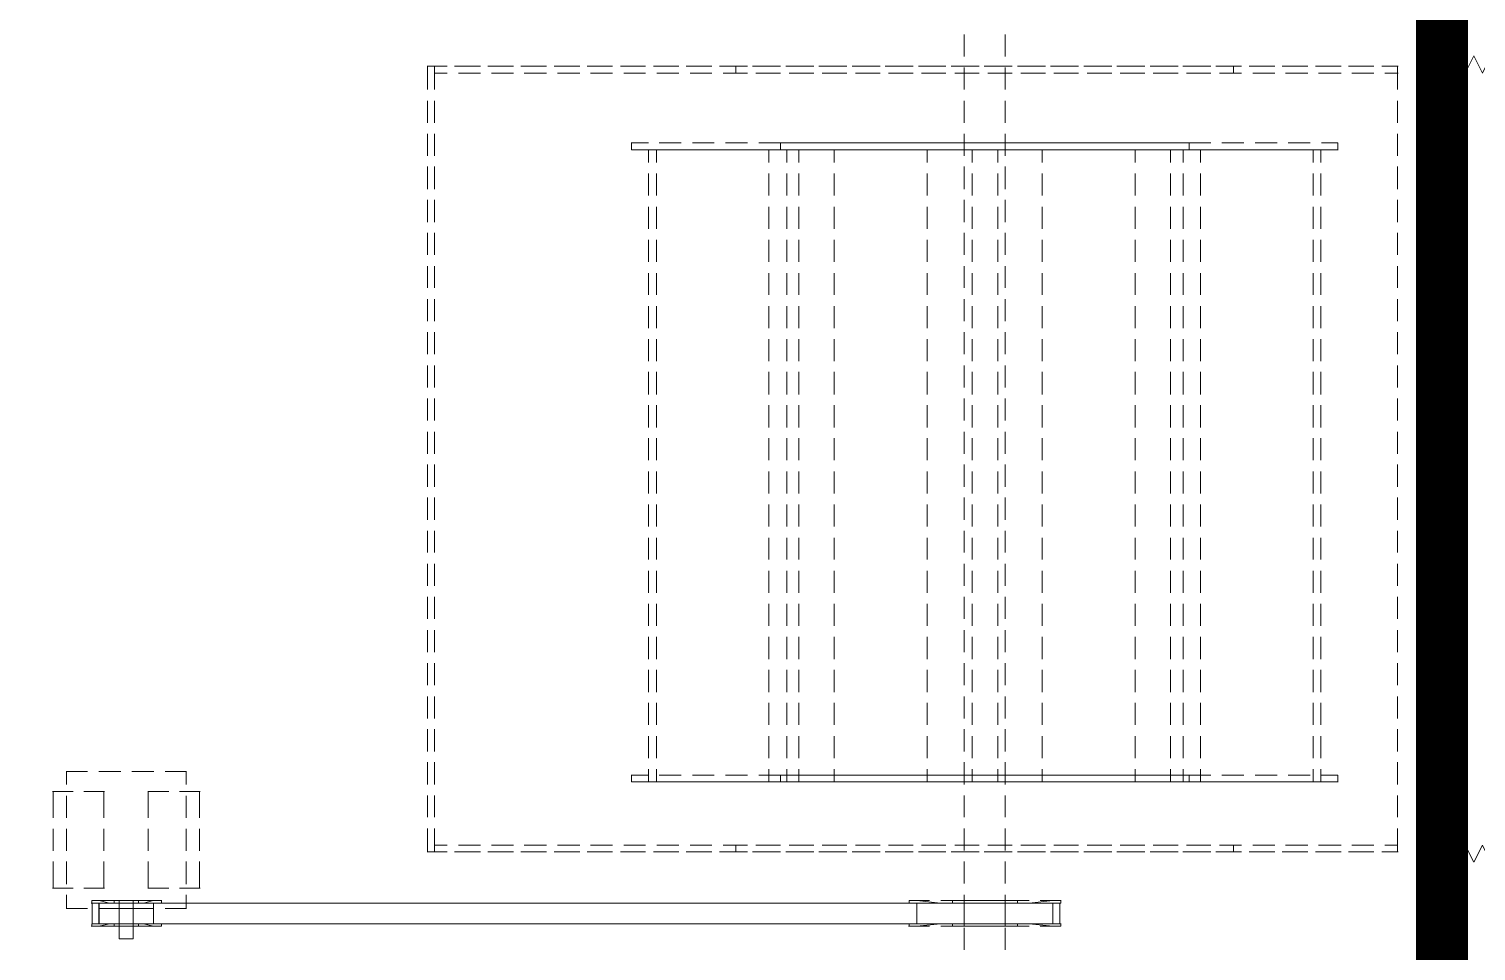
# Model space of a CAD drawing. Extents: x 1264 to 8183, y -10806 to -8316.
# Drawn here: x 4639.4 to 4762.1, y -10038.7 to -9960.5 of the extents above; entities that cross this region are included whole.
import ezdxf

# ---------------------------------------------------------------- set-up
doc = ezdxf.new("R2010")
doc.units = 0
doc.header["$LTSCALE"] = 200
doc.header["$MEASUREMENT"] = 0
for name, color, linetype in [('Equipments', 1, 'CONTINUOUS'), ('SHEET', 33, 'CONTINUOUS'), ('VCD', 241, 'CONTINUOUS')]:
    doc.layers.add(name, color=color, linetype=linetype)

# ---------------------------------------------------------------- blocks, each defined once
blk = doc.blocks.new('A$C8c66ea1c')
at = {"layer": 'SHEET', "color": 1, "lineweight": 50, "const_width": 3}
blk.add_lwpolyline([(0, 0.027), (0, 83.837), (-117.243, 83.837), (0, 83.837), (0, 167.647), (0, 83.837), (0, 167.647), (-117.243, 167.647), (0, 167.647), (-117.243, 167.647), (-117.243, 83.837), (-117.243, 167.647), (-117.243, 83.837), (0, 83.837), (-117.243, 83.837), (0, 83.837), (0, 0.027), (-117.243, 0.027), (0, 0.027), (-117.243, 0.027)], close=True, dxfattribs=at)
at = {"layer": 'VCD', "lineweight": 9}
for points in [[(-83.353, 80.045), (-83.353, 79.991)], [(-83.353, 78.861), (-83.353, 80.018), (-81.82, 80.018)], [(-81.201, 80.018), (-79.937, 80.018)], [(-79.292, 80.018), (-77.785, 80.018), (-77.785, 78.861)], [(-77.785, 80.045), (-77.785, 79.991)], [(-84.51, 79.265), (-84.51, 79.211)], [(-83.73, 79.238), (-84.51, 79.238), (-84.51, 78.027)], [(-81.82, 79.238), (-83.111, 79.238)], [(-79.937, 79.238), (-81.201, 79.238)], [(-78.027, 79.238), (-79.292, 79.238)], [(-76.629, 78.027), (-76.629, 79.238), (-77.382, 79.238)], [(-76.629, 79.265), (-76.629, 79.211)], [(-85.532, 77.812), (-85.532, 77.758)], [(-85.397, 77.059), (-85.397, 77.785), (-85.532, 77.785), (-85.532, 77.059)], [(-85.397, 77.785), (-85.397, 77.732)], [(-84.214, 77.758), (-85.397, 77.758), (-85.397, 76.898)], [(-84.214, 77.812), (-84.214, 77.758), (-84.214, 76.898)], [(-84.052, 77.059), (-84.052, 77.785), (-84.214, 77.785), (-84.214, 77.059)], [(-81.82, 77.086), (-83.353, 77.086), (-83.353, 78.243)], [(-77.785, 78.243), (-77.785, 77.086), (-79.292, 77.086)], [(-85.532, 77.382), (-85.532, 77.328)], [(-85.532, 76.118), (-85.532, 77.355), (-85.397, 76.763), (-85.397, 76.118), (-85.397, 77.355), (-84.214, 77.355), (-84.214, 76.118), (-84.214, 76.763), (-84.052, 77.355), (-84.052, 76.118)], [(-85.397, 77.409), (-85.397, 77.355)], [(-84.214, 75.956), (-84.214, 77.382), (-85.397, 77.382), (-85.397, 77.328)], [(-85.397, 77.382), (-85.397, 75.956)], [(-84.51, 77.382), (-84.51, 76.118)], [(-84.052, 77.382), (-84.052, 77.328)], [(-83.353, 77.113), (-83.353, 77.059)], [(-79.937, 77.086), (-81.201, 77.086)], [(-77.785, 77.113), (-77.785, 77.059)], [(-76.629, 76.118), (-76.629, 77.382)], [(-85.532, 76.44), (-85.532, 75.149)], [(-85.397, 75.149), (-85.397, 76.44)], [(-85.397, 76.252), (-85.397, 74.988)], [(-84.214, 76.44), (-84.214, 75.149)], [(-84.214, 74.988), (-84.214, 76.252)], [(-84.052, 75.149), (-84.052, 76.44)], [(-84.052, 75.472), (-84.052, 74.235), (-84.214, 74.8), (-84.214, 75.472), (-84.214, 74.235), (-85.397, 74.235), (-85.397, 75.472), (-85.397, 74.8), (-85.532, 74.235), (-85.532, 75.472)], [(-85.397, 75.311), (-85.397, 74.047)], [(-84.51, 75.472), (-84.51, 74.208)], [(-84.214, 74.047), (-84.214, 75.311)], [(-76.629, 74.208), (-76.629, 75.472)], [(-85.532, 74.531), (-85.532, 73.778), (-85.397, 73.778), (-85.397, 74.531)], [(-85.397, 74.827), (-85.397, 74.773)], [(-85.397, 74.369), (-85.397, 73.078)], [(-84.214, 74.827), (-84.214, 74.773)], [(-84.214, 74.531), (-84.214, 73.778), (-84.052, 73.778), (-84.052, 74.531)], [(-84.214, 73.078), (-84.214, 74.369)], [(-84.214, 74.262), (-84.214, 74.208)], [(-83.353, 74.558), (-83.353, 74.504)], [(-83.353, 73.347), (-83.353, 74.531), (-81.82, 74.531)], [(-81.201, 74.531), (-79.937, 74.531)], [(-79.292, 74.531), (-77.785, 74.531), (-77.785, 73.347)], [(-77.785, 74.558), (-77.785, 74.504)], [(-85.397, 73.805), (-85.397, 73.751)], [(-85.397, 73.401), (-85.397, 72.137)], [(-84.51, 73.563), (-84.51, 72.352), (-83.73, 72.352)], [(-84.214, 72.137), (-84.214, 73.401)], [(-84.052, 73.805), (-84.052, 73.751)], [(-77.382, 72.352), (-76.629, 72.352), (-76.629, 73.563)], [(-81.82, 71.572), (-83.353, 71.572), (-83.353, 72.729)], [(-77.785, 72.729), (-77.785, 71.572), (-79.292, 71.572)], [(-85.397, 72.46), (-85.397, 71.169)], [(-84.51, 72.379), (-84.51, 72.325)], [(-84.214, 71.169), (-84.214, 72.46)], [(-83.111, 72.352), (-81.82, 72.352)], [(-81.201, 72.352), (-79.937, 72.352)], [(-79.292, 72.352), (-78.027, 72.352)], [(-76.629, 72.379), (-76.629, 72.325)], [(-85.397, 71.491), (-85.397, 70.227)], [(-84.214, 70.227), (-84.214, 71.491)], [(-83.353, 71.599), (-83.353, 71.545)], [(-79.937, 71.572), (-81.201, 71.572)], [(-77.785, 71.599), (-77.785, 71.545)], [(-85.397, 70.55), (-85.397, 69.286)], [(-84.214, 69.286), (-84.214, 70.55)], [(-85.397, 69.582), (-85.397, 68.318)], [(-84.214, 68.318), (-84.214, 69.582)], [(-85.397, 68.64), (-85.397, 67.376)], [(-84.214, 67.376), (-84.214, 68.64)], [(-85.397, 67.699), (-85.397, 66.408)], [(-84.214, 66.408), (-84.214, 67.699)], [(-85.397, 66.731), (-85.397, 65.467)], [(-84.214, 65.467), (-84.214, 66.731)], [(-85.397, 65.789), (-85.397, 64.498)], [(-84.214, 64.498), (-84.214, 65.789)], [(-85.397, 64.821), (-85.397, 63.557)], [(-84.214, 63.557), (-84.214, 64.821)], [(-85.397, 63.88), (-85.397, 62.616)], [(-84.214, 62.616), (-84.214, 63.88)], [(-85.397, 62.911), (-85.397, 61.647)], [(-84.214, 61.647), (-84.214, 62.911)], [(-85.397, 61.97), (-85.397, 60.706)], [(-84.214, 60.706), (-84.214, 61.97)], [(-85.397, 61.029), (-85.397, 59.738)], [(-84.214, 59.738), (-84.214, 61.029)], [(-85.397, 60.06), (-85.397, 58.796)], [(-84.214, 58.796), (-84.214, 60.06)], [(-85.397, 59.119), (-85.397, 57.828)], [(-84.214, 57.828), (-84.214, 59.119)], [(-81.255, 58.473), (-81.255, 58.42)], [(-81.255, 57.505), (-81.255, 58.447), (-79.91, 58.447)], [(-79.265, 58.447), (-78, 58.447)], [(-77.382, 58.447), (-76.091, 58.447)], [(-75.472, 58.447), (-74.181, 58.447)], [(-73.563, 58.447), (-72.298, 58.447)], [(-71.653, 58.447), (-70.389, 58.447)], [(-69.743, 58.447), (-68.479, 58.447)], [(-67.834, 58.447), (-66.569, 58.447)], [(-65.924, 58.447), (-64.66, 58.447)], [(-64.014, 58.447), (-62.75, 58.447)], [(-62.131, 58.447), (-60.84, 58.447)], [(-60.222, 58.447), (-58.931, 58.447)], [(-58.312, 58.447), (-57.048, 58.447)], [(-56.402, 58.447), (-55.138, 58.447)], [(-54.493, 58.447), (-53.229, 58.447)], [(-52.583, 58.447), (-51.319, 58.447)], [(-50.673, 58.447), (-49.409, 58.447)], [(-48.764, 58.447), (-47.5, 58.447)], [(-46.854, 58.447), (-45.59, 58.447)], [(-44.971, 58.447), (-43.68, 58.447)], [(-43.062, 58.447), (-41.771, 58.447)], [(-41.152, 58.447), (-39.888, 58.447)], [(-39.242, 58.447), (-37.978, 58.447)], [(-37.333, 58.447), (-35.988, 58.447), (-35.988, 57.505)], [(-35.988, 58.473), (-35.988, 58.42)], [(-85.397, 58.151), (-85.397, 56.887)], [(-84.214, 56.887), (-84.214, 58.151)], [(-81.255, 58.07), (-81.255, 58.016)], [(-79.91, 58.043), (-81.255, 58.043), (-81.255, 57.317), (-81.255, 58.043), (-80.878, 58.043), (-80.878, 57.317)], [(-80.878, 58.07), (-80.878, 58.016)], [(-79.265, 58.043), (-78, 58.043)], [(-77.382, 58.043), (-76.091, 58.043)], [(-75.472, 58.043), (-74.181, 58.043)], [(-73.563, 58.043), (-72.298, 58.043)], [(-71.653, 58.043), (-70.389, 58.043)], [(-69.743, 58.043), (-68.479, 58.043)], [(-67.834, 58.043), (-66.569, 58.043)], [(-65.924, 58.043), (-64.66, 58.043)], [(-64.014, 58.043), (-62.75, 58.043)], [(-62.131, 58.043), (-60.84, 58.043)], [(-60.222, 58.043), (-58.931, 58.043)], [(-58.312, 58.043), (-57.048, 58.043)], [(-56.402, 58.043), (-55.138, 58.043)], [(-54.493, 58.043), (-53.229, 58.043)], [(-52.583, 58.043), (-51.319, 58.043)], [(-50.673, 58.043), (-49.409, 58.043)], [(-48.764, 58.043), (-47.5, 58.043)], [(-46.854, 58.043), (-45.59, 58.043)], [(-44.971, 58.043), (-43.68, 58.043)], [(-43.062, 58.043), (-41.771, 58.043)], [(-41.152, 58.043), (-39.888, 58.043)], [(-39.242, 58.043), (-37.978, 58.043)], [(-36.391, 57.317), (-36.391, 58.043), (-35.988, 58.043), (-35.988, 57.317), (-35.988, 58.043), (-37.333, 58.043)], [(-85.397, 57.209), (-85.397, 55.945)], [(-84.214, 55.945), (-84.214, 57.209)], [(-81.255, 55.596), (-81.255, 56.887)], [(-35.988, 56.887), (-35.988, 55.596)], [(-85.397, 56.241), (-85.397, 54.977)], [(-84.214, 54.977), (-84.214, 56.241)], [(-80.878, 56.671), (-80.878, 55.407)], [(-36.391, 55.407), (-36.391, 56.671)], [(-85.397, 55.3), (-85.397, 54.036)], [(-84.214, 54.036), (-84.214, 55.3)], [(-85.397, 54.331), (-85.397, 53.067)], [(-84.214, 53.067), (-84.214, 54.331)], [(-81.255, 53.713), (-81.255, 54.977)], [(-80.878, 54.762), (-80.878, 53.498)], [(-36.391, 53.498), (-36.391, 54.762)], [(-35.988, 54.977), (-35.988, 53.713)], [(-85.397, 53.39), (-85.397, 52.126)], [(-84.214, 52.126), (-84.214, 53.39)], [(-81.255, 51.803), (-81.255, 53.067)], [(-80.878, 52.879), (-80.878, 51.588)], [(-36.391, 51.588), (-36.391, 52.879)], [(-35.988, 53.067), (-35.988, 51.803)], [(-85.397, 52.449), (-85.397, 51.158)], [(-84.214, 51.158), (-84.214, 52.449)], [(-85.397, 51.48), (-85.397, 50.216)], [(-84.214, 50.216), (-84.214, 51.48)], [(-81.255, 49.893), (-81.255, 51.158)], [(-80.878, 50.969), (-80.878, 49.678)], [(-36.391, 49.678), (-36.391, 50.969)], [(-35.988, 51.158), (-35.988, 49.893)], [(-85.397, 50.539), (-85.397, 49.248)], [(-84.214, 49.248), (-84.214, 50.539)], [(-85.397, 49.571), (-85.397, 48.307)], [(-84.214, 48.307), (-84.214, 49.571)], [(-81.255, 47.984), (-81.255, 49.248)], [(-35.988, 49.248), (-35.988, 47.984)], [(-85.397, 48.629), (-85.397, 47.365)], [(-84.214, 47.365), (-84.214, 48.629)], [(-80.878, 49.06), (-80.878, 47.795)], [(-36.391, 47.795), (-36.391, 49.06)], [(-85.397, 47.661), (-85.397, 46.397)], [(-84.214, 46.397), (-84.214, 47.661)], [(-85.397, 46.72), (-85.397, 45.455)], [(-84.214, 45.455), (-84.214, 46.72)], [(-81.255, 46.074), (-81.255, 47.338)], [(-80.878, 47.15), (-80.878, 45.886)], [(-77.22, 45.724), (-77.22, 46.693), (-76.844, 46.693), (-76.844, 45.724)], [(-76.844, 46.72), (-76.844, 46.666)], [(-40.802, 45.724), (-40.802, 46.693), (-40.399, 46.693), (-40.399, 45.724)], [(-40.399, 46.72), (-40.399, 46.666)], [(-36.391, 45.886), (-36.391, 47.15)], [(-35.988, 47.338), (-35.988, 46.074)], [(-85.397, 45.778), (-85.397, 44.487)], [(-84.214, 44.487), (-84.214, 45.778)], [(-81.255, 44.164), (-81.255, 45.429)], [(-80.878, 45.24), (-80.878, 43.976)], [(-77.22, 45.751), (-77.22, 45.698)], [(-77.22, 44.487), (-77.22, 45.724), (-76.494, 45.724)], [(-77.22, 45.294), (-77.22, 45.24)], [(-77.22, 44.326), (-77.22, 45.267), (-76.494, 45.267)], [(-77.22, 43.842), (-77.22, 45.106)], [(-76.844, 45.106), (-76.844, 43.842)], [(-75.849, 45.724), (-74.585, 45.724)], [(-75.849, 45.267), (-74.585, 45.267)], [(-73.939, 45.724), (-72.675, 45.724)], [(-73.939, 45.267), (-72.675, 45.267)], [(-72.056, 45.724), (-70.765, 45.724)], [(-72.056, 45.267), (-70.765, 45.267)], [(-70.147, 45.724), (-68.856, 45.724)], [(-70.147, 45.267), (-68.856, 45.267)], [(-68.237, 45.724), (-66.973, 45.724)], [(-68.237, 45.267), (-66.973, 45.267)], [(-66.327, 45.724), (-65.063, 45.724)], [(-66.327, 45.267), (-65.063, 45.267)], [(-64.418, 45.724), (-63.154, 45.724)], [(-64.418, 45.267), (-63.154, 45.267)], [(-62.508, 45.724), (-61.244, 45.724)], [(-62.508, 45.267), (-61.244, 45.267)], [(-60.598, 45.724), (-59.334, 45.724)], [(-60.598, 45.267), (-59.334, 45.267)], [(-58.689, 45.724), (-57.425, 45.724)], [(-58.689, 45.267), (-57.425, 45.267)], [(-56.806, 45.724), (-55.515, 45.724)], [(-56.806, 45.267), (-55.515, 45.267)], [(-54.896, 45.724), (-53.605, 45.724)], [(-54.896, 45.267), (-53.605, 45.267)], [(-52.987, 45.724), (-51.722, 45.724)], [(-52.987, 45.267), (-51.722, 45.267)], [(-51.077, 45.724), (-49.813, 45.724)], [(-51.077, 45.267), (-49.813, 45.267)], [(-49.167, 45.724), (-47.903, 45.724)], [(-49.167, 45.267), (-47.903, 45.267)], [(-47.258, 45.724), (-45.993, 45.724)], [(-47.258, 45.267), (-45.993, 45.267)], [(-45.348, 45.724), (-44.084, 45.724)], [(-45.348, 45.267), (-44.084, 45.267)], [(-43.438, 45.724), (-42.174, 45.724)], [(-43.438, 45.267), (-42.174, 45.267)], [(-41.529, 45.724), (-40.802, 45.724), (-40.802, 44.487)], [(-41.529, 45.267), (-40.802, 45.267), (-40.802, 44.326)], [(-40.802, 45.751), (-40.802, 45.698)], [(-40.802, 45.294), (-40.802, 45.24)], [(-40.802, 43.842), (-40.802, 45.106)], [(-40.399, 45.106), (-40.399, 43.842)], [(-36.391, 43.976), (-36.391, 45.24)], [(-35.988, 45.429), (-35.988, 44.164)], [(-85.397, 44.81), (-85.397, 43.546)], [(-84.214, 43.546), (-84.214, 44.81)], [(-85.397, 43.869), (-85.397, 42.578)], [(-84.214, 42.578), (-84.214, 43.869)], [(-81.255, 42.255), (-81.255, 43.546)], [(-77.22, 42.578), (-77.22, 43.869)], [(-77.22, 42.443), (-77.22, 43.707)], [(-40.802, 43.869), (-40.802, 42.578)], [(-40.802, 43.707), (-40.802, 42.443)], [(-35.988, 43.546), (-35.988, 42.255)], [(-85.397, 42.9), (-85.397, 41.636)], [(-84.214, 41.636), (-84.214, 42.9)], [(-80.878, 43.331), (-80.878, 42.066)], [(-77.22, 41.932), (-77.22, 43.196)], [(-76.844, 43.196), (-76.844, 41.932)], [(-40.802, 41.932), (-40.802, 43.196)], [(-40.399, 43.196), (-40.399, 41.932)], [(-36.391, 42.066), (-36.391, 43.331)], [(-85.397, 41.959), (-85.397, 40.695)], [(-84.214, 40.695), (-84.214, 41.959)], [(-77.22, 40.695), (-77.22, 41.959)], [(-77.22, 40.533), (-77.22, 41.798)], [(-40.802, 41.959), (-40.802, 40.695)], [(-40.802, 41.798), (-40.802, 40.533)], [(-85.397, 40.991), (-85.397, 39.726)], [(-84.214, 39.726), (-84.214, 40.991)], [(-81.255, 40.345), (-81.255, 41.636)], [(-80.878, 41.421), (-80.878, 40.157)], [(-77.22, 40.022), (-77.22, 41.286)], [(-76.844, 41.286), (-76.844, 40.022)], [(-40.802, 40.022), (-40.802, 41.286)], [(-40.399, 41.286), (-40.399, 40.022)], [(-36.391, 40.157), (-36.391, 41.421)], [(-35.988, 41.636), (-35.988, 40.345)], [(-85.397, 40.049), (-85.397, 38.785)], [(-84.214, 38.785), (-84.214, 40.049)], [(-81.255, 40.022), (-81.255, 40.695), (-80.878, 40.695), (-80.878, 40.022)], [(-80.878, 40.722), (-80.878, 40.668)], [(-77.22, 37.386), (-77.22, 38.785), (-77.22, 40.049)], [(-40.802, 40.049), (-40.802, 38.785), (-40.802, 37.386)], [(-36.391, 40.022), (-36.391, 40.695), (-35.988, 40.695), (-35.988, 40.022)], [(-35.988, 40.722), (-35.988, 40.668)], [(-81.255, 38.462), (-81.255, 39.726)], [(-81.255, 38.113), (-81.255, 39.377)], [(-80.878, 39.538), (-80.878, 38.247)], [(-80.878, 39.377), (-80.878, 38.113)], [(-77.22, 38.624), (-77.22, 39.888)], [(-77.22, 38.113), (-77.22, 39.377)], [(-76.844, 39.377), (-76.844, 38.113), (-76.844, 37.144)], [(-40.802, 39.888), (-40.802, 38.624)], [(-40.802, 38.113), (-40.802, 39.377)], [(-40.399, 39.377), (-40.399, 38.113), (-40.399, 37.144)], [(-36.391, 38.247), (-36.391, 39.538)], [(-36.391, 38.113), (-36.391, 39.377)], [(-35.988, 39.726), (-35.988, 38.462)], [(-35.988, 39.377), (-35.988, 38.113)], [(-85.397, 39.108), (-85.397, 37.817)], [(-84.214, 37.817), (-84.214, 39.108)], [(-77.22, 38.812), (-77.22, 38.758)], [(-77.22, 38.785), (-76.494, 38.785)], [(-75.849, 38.785), (-74.585, 38.785)], [(-73.939, 38.785), (-72.675, 38.785)], [(-72.056, 38.785), (-70.765, 38.785)], [(-70.147, 38.785), (-68.856, 38.785)], [(-68.237, 38.785), (-66.973, 38.785)], [(-66.327, 38.785), (-65.063, 38.785)], [(-64.418, 38.785), (-63.154, 38.785)], [(-62.508, 38.785), (-61.244, 38.785)], [(-60.598, 38.785), (-59.334, 38.785)], [(-58.689, 38.785), (-57.425, 38.785)], [(-56.806, 38.785), (-55.515, 38.785)], [(-54.896, 38.785), (-53.605, 38.785)], [(-52.987, 38.785), (-51.722, 38.785)], [(-51.077, 38.785), (-49.813, 38.785)], [(-49.167, 38.785), (-47.903, 38.785)], [(-47.258, 38.785), (-45.993, 38.785)], [(-45.348, 38.785), (-44.084, 38.785)], [(-43.438, 38.785), (-42.174, 38.785)], [(-41.529, 38.785), (-40.802, 38.785)], [(-40.802, 38.812), (-40.802, 38.758)], [(-85.397, 38.14), (-85.397, 36.875)], [(-84.214, 36.875), (-84.214, 38.14)], [(-81.255, 36.553), (-81.255, 37.817)], [(-80.878, 37.629), (-80.878, 36.337)], [(-77.22, 36.875), (-77.22, 38.14)], [(-77.22, 37.144), (-77.22, 38.113), (-76.844, 38.113)], [(-76.494, 37.064), (-77.22, 37.064), (-77.22, 37.978)], [(-77.22, 37.79), (-77.22, 37.736)], [(-77.22, 36.714), (-77.22, 37.763), (-76.494, 37.763)], [(-76.844, 38.14), (-76.844, 38.086)], [(-75.849, 37.763), (-74.585, 37.763)], [(-73.939, 37.763), (-72.675, 37.763)], [(-72.056, 37.763), (-70.765, 37.763)], [(-70.147, 37.763), (-68.856, 37.763)], [(-68.237, 37.763), (-66.973, 37.763)], [(-66.327, 37.763), (-65.063, 37.763)], [(-64.418, 37.763), (-63.154, 37.763)], [(-62.508, 37.763), (-61.244, 37.763)], [(-60.598, 37.763), (-59.334, 37.763)], [(-58.689, 37.763), (-57.425, 37.763)], [(-56.806, 37.763), (-55.515, 37.763)], [(-54.896, 37.763), (-53.605, 37.763)], [(-52.987, 37.763), (-51.722, 37.763)], [(-51.077, 37.763), (-49.813, 37.763)], [(-49.167, 37.763), (-47.903, 37.763)], [(-47.258, 37.763), (-45.993, 37.763)], [(-45.348, 37.763), (-44.084, 37.763)], [(-43.438, 37.763), (-42.174, 37.763)], [(-40.802, 37.978), (-40.802, 37.064), (-41.529, 37.064)], [(-41.529, 37.763), (-40.802, 37.763), (-40.802, 36.714)], [(-40.802, 38.14), (-40.802, 36.875)], [(-40.802, 37.144), (-40.802, 38.113), (-40.399, 38.113)], [(-40.802, 37.79), (-40.802, 37.736)], [(-40.399, 38.14), (-40.399, 38.086)], [(-36.391, 36.337), (-36.391, 37.629)], [(-35.988, 37.817), (-35.988, 36.553)], [(-85.397, 37.198), (-85.397, 35.907)], [(-84.214, 35.907), (-84.214, 37.198)], [(-81.255, 36.203), (-81.255, 37.467)], [(-80.878, 37.467), (-80.878, 36.203)], [(-77.22, 36.203), (-77.22, 37.467)], [(-77.22, 37.091), (-77.22, 37.037)], [(-77.22, 35.504), (-77.22, 36.768)], [(-76.844, 37.467), (-76.844, 36.203)], [(-74.585, 37.064), (-75.849, 37.064)], [(-72.675, 37.064), (-73.939, 37.064)], [(-70.765, 37.064), (-72.056, 37.064)], [(-68.856, 37.064), (-70.147, 37.064)], [(-66.973, 37.064), (-68.237, 37.064)], [(-65.063, 37.064), (-66.327, 37.064)], [(-63.154, 37.064), (-64.418, 37.064)], [(-61.244, 37.064), (-62.508, 37.064)], [(-59.334, 37.064), (-60.598, 37.064)], [(-57.425, 37.064), (-58.689, 37.064)], [(-55.515, 37.064), (-56.806, 37.064)], [(-53.605, 37.064), (-54.896, 37.064)], [(-51.722, 37.064), (-52.987, 37.064)], [(-49.813, 37.064), (-51.077, 37.064)], [(-47.903, 37.064), (-49.167, 37.064)], [(-45.993, 37.064), (-47.258, 37.064)], [(-44.084, 37.064), (-45.348, 37.064)], [(-42.174, 37.064), (-43.438, 37.064)], [(-40.802, 36.203), (-40.802, 37.467)], [(-40.802, 37.091), (-40.802, 37.037)], [(-40.802, 36.768), (-40.802, 35.504)], [(-40.399, 37.467), (-40.399, 36.203)], [(-36.391, 36.203), (-36.391, 37.467)], [(-35.988, 37.467), (-35.988, 36.203)], [(-85.397, 36.23), (-85.397, 34.966)], [(-84.214, 34.966), (-84.214, 36.23)], [(-81.255, 34.643), (-81.255, 35.907)], [(-77.22, 35.262), (-77.22, 36.526)], [(-77.22, 36.23), (-77.22, 35.02), (-76.494, 35.02), (-77.22, 35.02), (-77.22, 36.069)], [(-76.844, 36.526), (-76.844, 35.262)], [(-40.802, 36.069), (-40.802, 35.02), (-41.529, 35.02), (-40.802, 35.02), (-40.802, 36.23)], [(-40.802, 35.262), (-40.802, 36.526)], [(-40.399, 36.526), (-40.399, 35.262)], [(-35.988, 35.907), (-35.988, 34.643)], [(-85.397, 35.289), (-85.397, 34.024)], [(-84.214, 34.024), (-84.214, 35.289)], [(-81.255, 34.293), (-81.255, 35.557)], [(-80.878, 35.719), (-80.878, 34.455)], [(-80.878, 35.557), (-80.878, 34.293)], [(-77.22, 34.293), (-77.22, 35.557)], [(-76.844, 35.557), (-76.844, 34.293)], [(-40.802, 34.293), (-40.802, 35.557)], [(-40.399, 35.557), (-40.399, 34.293)], [(-36.391, 34.455), (-36.391, 35.719)], [(-36.391, 34.293), (-36.391, 35.557)], [(-35.988, 35.557), (-35.988, 34.293)], [(-85.397, 34.32), (-85.397, 33.056)], [(-84.214, 33.056), (-84.214, 34.32)], [(-77.22, 33.594), (-77.22, 34.858)], [(-77.22, 33.352), (-77.22, 34.616)], [(-76.844, 34.616), (-76.844, 33.352)], [(-40.802, 34.858), (-40.802, 33.594)], [(-40.802, 33.352), (-40.802, 34.616)], [(-40.399, 34.616), (-40.399, 33.352)], [(-85.397, 33.379), (-85.397, 32.115)], [(-84.214, 32.115), (-84.214, 33.379)], [(-81.255, 32.733), (-81.255, 33.997)], [(-81.255, 32.384), (-81.255, 33.675)], [(-80.878, 33.809), (-80.878, 32.545)], [(-80.878, 33.675), (-80.878, 32.384)], [(-77.22, 32.384), (-77.22, 33.675)], [(-76.844, 33.675), (-76.844, 32.384)], [(-40.802, 32.384), (-40.802, 33.675)], [(-40.399, 33.675), (-40.399, 32.384)], [(-36.391, 32.545), (-36.391, 33.809)], [(-36.391, 32.384), (-36.391, 33.675)], [(-35.988, 33.997), (-35.988, 32.733)], [(-35.988, 33.675), (-35.988, 32.384)], [(-77.22, 31.684), (-77.22, 32.948)], [(-77.22, 31.442), (-77.22, 32.706)], [(-76.844, 32.706), (-76.844, 31.442)], [(-40.802, 32.948), (-40.802, 31.684)], [(-40.802, 31.442), (-40.802, 32.706)], [(-40.399, 32.706), (-40.399, 31.442)], [(-85.397, 32.411), (-85.397, 31.146)], [(-84.214, 31.146), (-84.214, 32.411)], [(-81.255, 30.824), (-81.255, 32.088)], [(-81.255, 30.474), (-81.255, 31.765)], [(-80.878, 31.9), (-80.878, 30.635)], [(-80.878, 31.765), (-80.878, 30.474)], [(-77.22, 30.474), (-77.22, 31.765)], [(-76.844, 31.765), (-76.844, 30.474)], [(-40.802, 30.474), (-40.802, 31.765)], [(-40.399, 31.765), (-40.399, 30.474)], [(-36.391, 30.635), (-36.391, 31.9)], [(-36.391, 30.474), (-36.391, 31.765)], [(-35.988, 32.088), (-35.988, 30.824)], [(-35.988, 31.765), (-35.988, 30.474)], [(-85.397, 31.469), (-85.397, 30.205)], [(-84.214, 30.205), (-84.214, 31.469)], [(-77.22, 28.914), (-77.22, 29.667), (-76.494, 29.667), (-77.22, 29.667), (-77.22, 31.039)], [(-40.802, 31.039), (-40.802, 29.667), (-41.529, 29.667), (-40.802, 29.667), (-40.802, 28.914)], [(-85.532, 30.743), (-85.532, 30.689)], [(-85.397, 27.623), (-85.397, 28.914), (-85.532, 30.259), (-85.532, 29.533), (-85.532, 30.716), (-85.397, 30.716), (-85.397, 29.533), (-85.397, 30.259), (-84.214, 30.259), (-84.214, 29.533), (-84.214, 30.716), (-84.052, 30.716), (-84.052, 29.533), (-84.052, 30.259), (-84.214, 28.914), (-84.214, 27.623), (-84.214, 28.887), (-84.214, 27.623)], [(-85.532, 30.286), (-85.532, 30.232)], [(-85.397, 30.528), (-85.397, 29.237)], [(-85.397, 30.286), (-85.397, 30.232)], [(-84.214, 30.743), (-84.214, 30.689)], [(-84.214, 29.237), (-84.214, 30.528)], [(-84.052, 30.286), (-84.052, 30.232)], [(-81.255, 28.914), (-81.255, 30.178)], [(-77.22, 29.533), (-77.22, 30.797)], [(-76.844, 30.797), (-76.844, 29.533)], [(-40.802, 29.533), (-40.802, 30.797)], [(-40.399, 30.797), (-40.399, 29.533)], [(-35.988, 30.178), (-35.988, 28.914)], [(-85.397, 29.559), (-85.397, 28.295)], [(-84.214, 28.295), (-84.214, 29.559)], [(-81.255, 28.591), (-81.255, 29.855)], [(-80.878, 29.99), (-80.878, 28.726)], [(-80.878, 29.855), (-80.878, 28.591)], [(-77.22, 28.591), (-77.22, 29.855)], [(-76.844, 29.855), (-76.844, 28.591)], [(-40.802, 28.591), (-40.802, 29.855)], [(-40.399, 29.855), (-40.399, 28.591)], [(-36.391, 28.726), (-36.391, 29.99)], [(-36.391, 28.591), (-36.391, 29.855)], [(-35.988, 29.855), (-35.988, 28.591)], [(-85.397, 28.618), (-85.397, 27.354)], [(-84.214, 27.354), (-84.214, 28.618)], [(-77.22, 27.623), (-77.22, 28.887)], [(-76.844, 28.887), (-76.844, 27.623)], [(-40.802, 27.623), (-40.802, 28.887)], [(-40.399, 28.887), (-40.399, 27.623)], [(-86.903, 27.542), (-85.639, 27.542)], [(-85.532, 28.242), (-85.532, 28.188)], [(-85.397, 26.682), (-85.397, 28.215), (-85.532, 28.215), (-85.532, 26.682), (-85.532, 27.542), (-84.052, 27.542), (-84.052, 26.682), (-84.052, 28.215), (-84.214, 28.215), (-84.214, 26.682)], [(-85.397, 27.65), (-85.397, 26.386)], [(-84.994, 27.542), (-83.73, 27.542)], [(-84.214, 28.242), (-84.214, 28.188)], [(-84.214, 26.386), (-84.214, 27.65)], [(-84.052, 27.569), (-84.052, 27.515)], [(-83.084, 27.542), (-81.82, 27.542)], [(-81.255, 27.004), (-81.255, 28.295)], [(-81.255, 26.682), (-81.255, 27.946)], [(-81.174, 27.542), (-79.91, 27.542)], [(-80.878, 28.08), (-80.878, 26.816)], [(-80.878, 27.946), (-80.878, 26.682)], [(-79.265, 27.542), (-78, 27.542)], [(-77.382, 27.542), (-76.091, 27.542)], [(-77.22, 24.449), (-77.22, 25.713), (-77.22, 27.004), (-77.22, 28.268)], [(-77.22, 26.682), (-77.22, 27.946)], [(-76.844, 27.946), (-76.844, 26.682)], [(-75.472, 27.542), (-74.181, 27.542)], [(-73.563, 27.542), (-72.298, 27.542)], [(-71.653, 27.542), (-70.389, 27.542)], [(-69.743, 27.542), (-68.479, 27.542)], [(-67.834, 27.542), (-66.569, 27.542)], [(-65.924, 27.542), (-64.66, 27.542)], [(-64.014, 27.542), (-62.75, 27.542)], [(-62.131, 27.542), (-60.84, 27.542)], [(-60.222, 27.542), (-58.931, 27.542)], [(-58.312, 27.542), (-57.048, 27.542)], [(-56.402, 27.542), (-55.138, 27.542)], [(-54.493, 27.542), (-53.229, 27.542)], [(-52.583, 27.542), (-51.319, 27.542)], [(-50.673, 27.542), (-49.409, 27.542)], [(-48.764, 27.542), (-47.5, 27.542)], [(-46.854, 27.542), (-45.59, 27.542)], [(-44.971, 27.542), (-43.68, 27.542)], [(-43.062, 27.542), (-41.771, 27.542)], [(-41.152, 27.542), (-39.888, 27.542)], [(-40.802, 28.268), (-40.802, 27.004), (-40.802, 25.713), (-40.802, 24.449)], [(-40.802, 26.682), (-40.802, 27.946)], [(-40.399, 27.946), (-40.399, 26.682)], [(-39.242, 27.542), (-37.978, 27.542)], [(-37.333, 27.542), (-36.069, 27.542)], [(-36.391, 26.816), (-36.391, 28.08)], [(-36.391, 26.682), (-36.391, 27.946)], [(-35.988, 28.295), (-35.988, 27.004)], [(-35.988, 27.946), (-35.988, 26.682)], [(-35.423, 27.542), (-34.159, 27.542)], [(-85.397, 25.713), (-85.397, 26.977)], [(-85.397, 26.708), (-85.397, 25.444)], [(-84.214, 25.713), (-84.214, 26.977)], [(-84.214, 25.444), (-84.214, 26.708)], [(-77.22, 27.112), (-77.22, 27.058)], [(-77.22, 26.332), (-77.22, 27.085), (-76.494, 27.085)], [(-76.844, 27.004), (-76.844, 25.713)], [(-75.849, 27.085), (-74.585, 27.085)], [(-73.939, 27.085), (-72.675, 27.085)], [(-72.056, 27.085), (-70.765, 27.085)], [(-70.147, 27.085), (-68.856, 27.085)], [(-68.237, 27.085), (-66.973, 27.085)], [(-66.327, 27.085), (-65.063, 27.085)], [(-64.418, 27.085), (-63.154, 27.085)], [(-62.508, 27.085), (-61.244, 27.085)], [(-60.598, 27.085), (-59.334, 27.085)], [(-58.689, 27.085), (-57.425, 27.085)], [(-56.806, 27.085), (-55.515, 27.085)], [(-54.896, 27.085), (-53.605, 27.085)], [(-52.987, 27.085), (-51.722, 27.085)], [(-51.077, 27.085), (-49.813, 27.085)], [(-49.167, 27.085), (-47.903, 27.085)], [(-47.258, 27.085), (-45.993, 27.085)], [(-45.348, 27.085), (-44.084, 27.085)], [(-43.438, 27.085), (-42.174, 27.085)], [(-41.529, 27.085), (-40.802, 27.085), (-40.802, 26.332)], [(-40.802, 27.112), (-40.802, 27.058)], [(-40.399, 27.004), (-40.399, 25.713)], [(-84.214, 26.036), (-84.214, 24.476), (-84.052, 24.476), (-84.052, 26.036), (-84.052, 25.175), (-85.532, 25.175), (-85.532, 26.036), (-85.532, 24.476), (-85.397, 24.476), (-85.397, 26.036)], [(-81.255, 25.095), (-81.255, 26.386)], [(-81.255, 24.772), (-81.255, 26.036)], [(-80.878, 26.171), (-80.878, 24.906)], [(-80.878, 26.036), (-80.878, 24.772)], [(-76.494, 25.606), (-77.22, 25.606), (-77.22, 26.359)], [(-77.22, 24.772), (-77.22, 26.036)], [(-76.844, 26.036), (-76.844, 24.772)], [(-40.802, 26.359), (-40.802, 25.606), (-41.529, 25.606)], [(-40.802, 24.772), (-40.802, 26.036)], [(-40.399, 26.036), (-40.399, 24.772)], [(-36.391, 24.906), (-36.391, 26.171)], [(-36.391, 24.772), (-36.391, 26.036)], [(-35.988, 26.386), (-35.988, 25.095)], [(-35.988, 26.036), (-35.988, 24.772)], [(-85.639, 25.175), (-86.903, 25.175)], [(-85.532, 25.202), (-85.532, 25.148)], [(-84.214, 25.068), (-84.214, 23.804), (-84.214, 25.068), (-84.214, 23.804), (-84.052, 22.432), (-84.052, 23.158), (-84.052, 21.975), (-84.214, 21.975), (-84.214, 23.158), (-84.214, 22.432), (-85.397, 22.432), (-85.397, 23.158), (-85.397, 21.975), (-85.532, 21.975), (-85.532, 23.158), (-85.532, 22.432), (-85.397, 23.804), (-85.397, 25.068)], [(-85.397, 25.74), (-85.397, 24.476)], [(-83.73, 25.175), (-84.994, 25.175)], [(-84.214, 24.476), (-84.214, 25.74)], [(-81.82, 25.175), (-83.084, 25.175)], [(-79.91, 25.175), (-81.174, 25.175)], [(-78, 25.175), (-79.265, 25.175)], [(-76.091, 25.175), (-77.382, 25.175)], [(-77.22, 25.633), (-77.22, 25.579)], [(-77.22, 21.679), (-77.22, 23.05), (-76.494, 23.05), (-77.22, 23.05), (-77.22, 23.804), (-77.22, 25.095)], [(-76.844, 25.095), (-76.844, 23.804)], [(-74.585, 25.606), (-75.849, 25.606)], [(-74.181, 25.175), (-75.472, 25.175)], [(-72.675, 25.606), (-73.939, 25.606)], [(-72.298, 25.175), (-73.563, 25.175)], [(-70.765, 25.606), (-72.056, 25.606)], [(-70.389, 25.175), (-71.653, 25.175)], [(-68.856, 25.606), (-70.147, 25.606)], [(-68.479, 25.175), (-69.743, 25.175)], [(-66.973, 25.606), (-68.237, 25.606)], [(-66.569, 25.175), (-67.834, 25.175)], [(-65.063, 25.606), (-66.327, 25.606)], [(-64.66, 25.175), (-65.924, 25.175)], [(-63.154, 25.606), (-64.418, 25.606)], [(-62.75, 25.175), (-64.014, 25.175)], [(-61.244, 25.606), (-62.508, 25.606)], [(-60.84, 25.175), (-62.131, 25.175)], [(-59.334, 25.606), (-60.598, 25.606)], [(-58.931, 25.175), (-60.222, 25.175)], [(-57.425, 25.606), (-58.689, 25.606)], [(-57.048, 25.175), (-58.312, 25.175)], [(-55.515, 25.606), (-56.806, 25.606)], [(-55.138, 25.175), (-56.402, 25.175)], [(-53.605, 25.606), (-54.896, 25.606)], [(-53.229, 25.175), (-54.493, 25.175)], [(-51.722, 25.606), (-52.987, 25.606)], [(-51.319, 25.175), (-52.583, 25.175)], [(-49.813, 25.606), (-51.077, 25.606)], [(-49.409, 25.175), (-50.673, 25.175)], [(-47.903, 25.606), (-49.167, 25.606)], [(-47.5, 25.175), (-48.764, 25.175)], [(-45.993, 25.606), (-47.258, 25.606)], [(-45.59, 25.175), (-46.854, 25.175)], [(-44.084, 25.606), (-45.348, 25.606)], [(-43.68, 25.175), (-44.971, 25.175)], [(-42.174, 25.606), (-43.438, 25.606)], [(-41.771, 25.175), (-43.062, 25.175)], [(-40.802, 25.095), (-40.802, 23.804), (-40.802, 23.05), (-41.529, 23.05), (-40.802, 23.05), (-40.802, 21.679)], [(-39.888, 25.175), (-41.152, 25.175)], [(-40.802, 25.633), (-40.802, 25.579)], [(-40.399, 25.095), (-40.399, 23.804)], [(-37.978, 25.175), (-39.242, 25.175)], [(-36.069, 25.175), (-37.333, 25.175)], [(-34.159, 25.175), (-35.423, 25.175)], [(-85.397, 24.799), (-85.397, 23.535)], [(-85.397, 24.503), (-85.397, 24.449)], [(-84.214, 23.535), (-84.214, 24.799)], [(-84.052, 24.503), (-84.052, 24.449)], [(-81.255, 23.212), (-81.255, 24.476)], [(-80.878, 24.288), (-80.878, 22.997)], [(-36.391, 22.997), (-36.391, 24.288)], [(-35.988, 24.476), (-35.988, 23.212)], [(-85.397, 23.857), (-85.397, 22.432), (-84.214, 22.432), (-84.214, 23.857)], [(-85.397, 23.83), (-85.397, 23.777)], [(-84.214, 23.83), (-84.214, 23.777)], [(-81.255, 22.862), (-81.255, 24.126)], [(-80.878, 24.126), (-80.878, 22.862)], [(-77.22, 22.862), (-77.22, 24.126)], [(-76.844, 24.126), (-76.844, 22.862)], [(-40.802, 22.862), (-40.802, 24.126)], [(-40.399, 24.126), (-40.399, 22.862)], [(-36.391, 22.862), (-36.391, 24.126)], [(-35.988, 24.126), (-35.988, 22.862)], [(-85.397, 22.889), (-85.397, 22.028), (-84.214, 22.028), (-84.214, 22.889)], [(-81.255, 21.302), (-81.255, 22.566)], [(-77.22, 21.921), (-77.22, 23.185)], [(-76.844, 23.185), (-76.844, 21.921)], [(-40.802, 21.921), (-40.802, 23.185)], [(-40.399, 23.185), (-40.399, 21.921)], [(-35.988, 22.566), (-35.988, 21.302)], [(-85.397, 22.002), (-85.397, 21.948)], [(-84.214, 22.055), (-84.214, 22.002)], [(-84.052, 22.002), (-84.052, 21.948)], [(-81.255, 20.953), (-81.255, 22.217)], [(-80.878, 22.378), (-80.878, 21.087)], [(-80.878, 22.217), (-80.878, 20.953)], [(-77.22, 20.953), (-77.22, 22.217)], [(-76.844, 22.217), (-76.844, 20.953)], [(-40.802, 20.953), (-40.802, 22.217)], [(-40.399, 22.217), (-40.399, 20.953)], [(-36.391, 21.087), (-36.391, 22.378)], [(-36.391, 20.953), (-36.391, 22.217)], [(-35.988, 22.217), (-35.988, 20.953)], [(-77.22, 20.011), (-77.22, 21.275)], [(-77.22, 19.769), (-77.22, 21.033)], [(-76.844, 21.275), (-76.844, 20.011)], [(-40.802, 20.011), (-40.802, 21.275)], [(-40.802, 21.033), (-40.802, 19.769)], [(-40.399, 21.275), (-40.399, 20.011)], [(-81.255, 19.393), (-81.255, 20.657)], [(-81.255, 19.043), (-81.255, 20.307)], [(-80.878, 20.468), (-80.878, 19.204)], [(-80.878, 20.307), (-80.878, 19.043)], [(-77.22, 19.043), (-77.22, 20.307)], [(-76.844, 20.307), (-76.844, 19.043)], [(-40.802, 19.043), (-40.802, 20.307)], [(-40.399, 20.307), (-40.399, 19.043)], [(-36.391, 19.204), (-36.391, 20.468)], [(-36.391, 19.043), (-36.391, 20.307)], [(-35.988, 20.657), (-35.988, 19.393)], [(-35.988, 20.307), (-35.988, 19.043)], [(-77.22, 18.101), (-77.22, 19.366)], [(-76.844, 19.366), (-76.844, 18.101)], [(-40.802, 18.101), (-40.802, 19.366)], [(-40.399, 19.366), (-40.399, 18.101)], [(-81.255, 17.483), (-81.255, 18.747)], [(-81.255, 17.133), (-81.255, 18.424)], [(-80.878, 18.559), (-80.878, 17.295)], [(-80.878, 18.424), (-80.878, 17.133)], [(-77.22, 17.859), (-77.22, 19.124)], [(-77.22, 17.133), (-77.22, 18.424)], [(-76.844, 18.424), (-76.844, 17.133)], [(-40.802, 19.124), (-40.802, 17.859)], [(-40.802, 17.133), (-40.802, 18.424)], [(-40.399, 18.424), (-40.399, 17.133)], [(-36.391, 17.295), (-36.391, 18.559)], [(-36.391, 17.133), (-36.391, 18.424)], [(-35.988, 18.747), (-35.988, 17.483)], [(-35.988, 18.424), (-35.988, 17.133)], [(-77.22, 16.488), (-77.22, 17.698), (-76.494, 17.698), (-77.22, 17.698), (-77.22, 16.649)], [(-40.802, 16.649), (-40.802, 17.698), (-41.529, 17.698), (-40.802, 17.698), (-40.802, 16.488)], [(-81.255, 15.573), (-81.255, 16.837)], [(-77.22, 16.192), (-77.22, 17.456)], [(-77.22, 15.95), (-77.22, 17.214)], [(-76.844, 17.456), (-76.844, 16.192)], [(-40.802, 16.192), (-40.802, 17.456)], [(-40.802, 17.214), (-40.802, 15.95)], [(-40.399, 17.456), (-40.399, 16.192)], [(-35.988, 16.837), (-35.988, 15.573)], [(-81.255, 15.224), (-81.255, 16.515)], [(-80.878, 16.649), (-80.878, 15.385)], [(-80.878, 16.515), (-80.878, 15.224)], [(-77.22, 15.224), (-77.22, 16.515)], [(-76.494, 14.928), (-77.22, 14.928), (-77.22, 16.004)], [(-76.844, 15.546), (-76.844, 14.578), (-77.22, 14.578), (-77.22, 15.842)], [(-76.844, 16.515), (-76.844, 15.224)], [(-40.802, 16.004), (-40.802, 14.928), (-41.529, 14.928)], [(-40.802, 15.224), (-40.802, 16.515)], [(-40.802, 15.842), (-40.802, 14.578), (-40.399, 14.578), (-40.399, 15.546)], [(-40.399, 16.515), (-40.399, 15.224)], [(-36.391, 15.385), (-36.391, 16.649)], [(-36.391, 15.224), (-36.391, 16.515)], [(-35.988, 16.515), (-35.988, 15.224)], [(-77.22, 15.681), (-77.22, 15.627)], [(-77.22, 14.739), (-77.22, 15.654), (-76.494, 15.654)], [(-77.22, 14.578), (-77.22, 15.546)], [(-77.22, 13.933), (-77.22, 15.304)], [(-75.849, 15.654), (-74.585, 15.654)], [(-73.939, 15.654), (-72.675, 15.654)], [(-72.056, 15.654), (-70.765, 15.654)], [(-70.147, 15.654), (-68.856, 15.654)], [(-68.237, 15.654), (-66.973, 15.654)], [(-66.327, 15.654), (-65.063, 15.654)], [(-64.418, 15.654), (-63.154, 15.654)], [(-62.508, 15.654), (-61.244, 15.654)], [(-60.598, 15.654), (-59.334, 15.654)], [(-58.689, 15.654), (-57.425, 15.654)], [(-56.806, 15.654), (-55.515, 15.654)], [(-54.896, 15.654), (-53.605, 15.654)], [(-52.987, 15.654), (-51.722, 15.654)], [(-51.077, 15.654), (-49.813, 15.654)], [(-49.167, 15.654), (-47.903, 15.654)], [(-47.258, 15.654), (-45.993, 15.654)], [(-45.348, 15.654), (-44.084, 15.654)], [(-43.438, 15.654), (-42.174, 15.654)], [(-41.529, 15.654), (-40.802, 15.654), (-40.802, 14.739)], [(-40.802, 15.681), (-40.802, 15.627)], [(-40.802, 14.578), (-40.802, 15.546)], [(-40.802, 15.304), (-40.802, 13.933), (-40.802, 12.668)], [(-81.255, 13.664), (-81.255, 14.955)], [(-81.255, 13.341), (-81.255, 14.605)], [(-80.878, 14.739), (-80.878, 13.475)], [(-80.878, 14.605), (-80.878, 13.341)], [(-77.22, 14.955), (-77.22, 14.901)], [(-77.22, 13.341), (-77.22, 14.605), (-77.22, 14.551)], [(-76.844, 14.605), (-76.844, 13.341)], [(-74.585, 14.928), (-75.849, 14.928)], [(-72.675, 14.928), (-73.939, 14.928)], [(-70.765, 14.928), (-72.056, 14.928)], [(-68.856, 14.928), (-70.147, 14.928)], [(-66.973, 14.928), (-68.237, 14.928)], [(-65.063, 14.928), (-66.327, 14.928)], [(-63.154, 14.928), (-64.418, 14.928)], [(-61.244, 14.928), (-62.508, 14.928)], [(-59.334, 14.928), (-60.598, 14.928)], [(-57.425, 14.928), (-58.689, 14.928)], [(-55.515, 14.928), (-56.806, 14.928)], [(-53.605, 14.928), (-54.896, 14.928)], [(-51.722, 14.928), (-52.987, 14.928)], [(-49.813, 14.928), (-51.077, 14.928)], [(-47.903, 14.928), (-49.167, 14.928)], [(-45.993, 14.928), (-47.258, 14.928)], [(-44.084, 14.928), (-45.348, 14.928)], [(-42.174, 14.928), (-43.438, 14.928)], [(-40.802, 14.955), (-40.802, 14.901)], [(-40.802, 13.341), (-40.802, 14.605), (-40.802, 14.551)], [(-40.399, 14.605), (-40.399, 13.341)], [(-36.391, 13.475), (-36.391, 14.739)], [(-36.391, 13.341), (-36.391, 14.605)], [(-35.988, 14.955), (-35.988, 13.664)], [(-35.988, 14.605), (-35.988, 13.341)], [(-77.22, 12.83), (-77.22, 14.094)], [(-77.22, 13.959), (-77.22, 13.906)], [(-77.22, 12.668), (-77.22, 13.933), (-76.494, 13.933)], [(-74.585, 13.933), (-75.849, 13.933)], [(-72.675, 13.933), (-73.939, 13.933)], [(-70.765, 13.933), (-72.056, 13.933)], [(-68.856, 13.933), (-70.147, 13.933)], [(-66.973, 13.933), (-68.237, 13.933)], [(-65.063, 13.933), (-66.327, 13.933)], [(-63.154, 13.933), (-64.418, 13.933)], [(-61.244, 13.933), (-62.508, 13.933)], [(-59.334, 13.933), (-60.598, 13.933)], [(-57.425, 13.933), (-58.689, 13.933)], [(-55.515, 13.933), (-56.806, 13.933)], [(-53.605, 13.933), (-54.896, 13.933)], [(-51.722, 13.933), (-52.987, 13.933)], [(-49.813, 13.933), (-51.077, 13.933)], [(-47.903, 13.933), (-49.167, 13.933)], [(-45.993, 13.933), (-47.258, 13.933)], [(-44.084, 13.933), (-45.348, 13.933)], [(-42.174, 13.933), (-43.438, 13.933)], [(-40.802, 13.933), (-41.529, 13.933)], [(-40.802, 14.094), (-40.802, 12.83)], [(-40.802, 13.959), (-40.802, 13.906)], [(-81.255, 11.754), (-81.255, 13.045)], [(-80.878, 12.695), (-80.878, 12.023), (-81.255, 12.023), (-81.255, 12.695)], [(-80.878, 12.83), (-80.878, 11.566)], [(-77.22, 11.431), (-77.22, 12.695)], [(-76.844, 12.695), (-76.844, 11.431)], [(-40.802, 11.431), (-40.802, 12.695)], [(-40.399, 12.695), (-40.399, 11.431)], [(-36.391, 11.566), (-36.391, 12.83)], [(-35.988, 12.695), (-35.988, 12.023), (-36.391, 12.023), (-36.391, 12.695)], [(-35.988, 13.045), (-35.988, 11.754)], [(-81.255, 12.05), (-81.255, 11.996)], [(-77.22, 10.92), (-77.22, 12.184)], [(-77.22, 10.759), (-77.22, 12.023)], [(-40.802, 12.184), (-40.802, 10.92)], [(-40.802, 12.023), (-40.802, 10.759)], [(-36.391, 12.05), (-36.391, 11.996)], [(-81.255, 9.871), (-81.255, 11.135)], [(-80.878, 10.92), (-80.878, 9.656)], [(-36.391, 9.656), (-36.391, 10.92)], [(-35.988, 11.135), (-35.988, 9.871)], [(-77.22, 9.521), (-77.22, 10.786)], [(-77.22, 9.01), (-77.22, 10.275)], [(-77.22, 8.849), (-77.22, 10.113)], [(-76.844, 10.786), (-76.844, 9.521)], [(-40.802, 9.521), (-40.802, 10.786)], [(-40.802, 10.275), (-40.802, 9.01)], [(-40.802, 10.113), (-40.802, 8.849)], [(-40.399, 10.786), (-40.399, 9.521)], [(-81.255, 7.961), (-81.255, 9.226)], [(-35.988, 9.226), (-35.988, 7.961)], [(-80.878, 9.037), (-80.878, 7.746)], [(-77.22, 7.612), (-77.22, 8.876)], [(-76.494, 7.45), (-77.22, 7.45), (-77.22, 8.365)], [(-76.844, 8.876), (-76.844, 7.612)], [(-40.802, 8.365), (-40.802, 7.45), (-41.529, 7.45)], [(-40.802, 7.612), (-40.802, 8.876)], [(-40.399, 8.876), (-40.399, 7.612)], [(-36.391, 7.746), (-36.391, 9.037)], [(-76.494, 6.993), (-77.22, 6.993), (-77.22, 8.204)], [(-40.802, 8.204), (-40.802, 6.993), (-41.529, 6.993)], [(-81.255, 6.052), (-81.255, 7.316)], [(-80.878, 7.128), (-80.878, 5.837)], [(-77.22, 7.477), (-77.22, 7.423)], [(-77.22, 7.02), (-77.22, 6.966), (-77.22, 6.025), (-76.844, 6.025), (-76.844, 6.966)], [(-74.585, 7.45), (-75.849, 7.45)], [(-74.585, 6.993), (-75.849, 6.993)], [(-72.675, 7.45), (-73.939, 7.45)], [(-72.675, 6.993), (-73.939, 6.993)], [(-70.765, 7.45), (-72.056, 7.45)], [(-70.765, 6.993), (-72.056, 6.993)], [(-68.856, 7.45), (-70.147, 7.45)], [(-68.856, 6.993), (-70.147, 6.993)], [(-66.973, 7.45), (-68.237, 7.45)], [(-66.973, 6.993), (-68.237, 6.993)], [(-65.063, 7.45), (-66.327, 7.45)], [(-65.063, 6.993), (-66.327, 6.993)], [(-63.154, 7.45), (-64.418, 7.45)], [(-63.154, 6.993), (-64.418, 6.993)], [(-61.244, 7.45), (-62.508, 7.45)], [(-61.244, 6.993), (-62.508, 6.993)], [(-59.334, 7.45), (-60.598, 7.45)], [(-59.334, 6.993), (-60.598, 6.993)], [(-57.425, 7.45), (-58.689, 7.45)], [(-57.425, 6.993), (-58.689, 6.993)], [(-55.515, 7.45), (-56.806, 7.45)], [(-55.515, 6.993), (-56.806, 6.993)], [(-53.605, 7.45), (-54.896, 7.45)], [(-53.605, 6.993), (-54.896, 6.993)], [(-51.722, 7.45), (-52.987, 7.45)], [(-51.722, 6.993), (-52.987, 6.993)], [(-49.813, 7.45), (-51.077, 7.45)], [(-49.813, 6.993), (-51.077, 6.993)], [(-47.903, 7.45), (-49.167, 7.45)], [(-47.903, 6.993), (-49.167, 6.993)], [(-45.993, 7.45), (-47.258, 7.45)], [(-45.993, 6.993), (-47.258, 6.993)], [(-44.084, 7.45), (-45.348, 7.45)], [(-44.084, 6.993), (-45.348, 6.993)], [(-42.174, 7.45), (-43.438, 7.45)], [(-42.174, 6.993), (-43.438, 6.993)], [(-40.802, 7.477), (-40.802, 7.423)], [(-40.802, 7.02), (-40.802, 6.966), (-40.802, 6.025), (-40.399, 6.025), (-40.399, 6.966)], [(-36.391, 5.837), (-36.391, 7.128)], [(-35.988, 7.316), (-35.988, 6.052)], [(-77.22, 6.052), (-77.22, 5.998)], [(-40.802, 6.052), (-40.802, 5.998)], [(-81.255, 4.142), (-81.255, 5.406)], [(-80.878, 5.218), (-80.878, 3.954)], [(-36.391, 3.954), (-36.391, 5.218)], [(-35.988, 5.406), (-35.988, 4.142)], [(-80.878, 3.308), (-80.878, 2.582), (-81.255, 2.582), (-81.255, 3.308), (-81.255, 2.582), (-79.91, 2.582), (-81.255, 2.582), (-81.255, 3.497)], [(-35.988, 3.497), (-35.988, 2.582), (-37.333, 2.582), (-35.988, 2.582), (-35.988, 3.308), (-35.988, 2.582), (-36.391, 2.582), (-36.391, 3.308)], [(-81.255, 2.609), (-81.255, 2.555)], [(-36.391, 2.609), (-36.391, 2.555)]]:
    blk.add_lwpolyline(points, dxfattribs=at)
for points in [[(-86.258, 75.392), (-86.258, 76.198), (-84.51, 76.198), (-84.51, 75.392)], [(-85.532, 75.096), (-85.532, 76.494), (-85.397, 76.494), (-85.397, 75.096)], [(-85.532, 76.198), (-84.052, 76.198), (-84.052, 75.392), (-85.532, 75.392)], [(-84.214, 75.096), (-84.214, 76.494), (-84.052, 76.494), (-84.052, 75.096)], [(-35.988, 58.016), (-35.988, 58.07)], [(-81.255, 56.671), (-81.255, 55.407)], [(-35.988, 55.407), (-35.988, 56.671)], [(-81.255, 54.762), (-81.255, 53.498)], [(-35.988, 53.498), (-35.988, 54.762)], [(-81.255, 52.879), (-81.255, 51.588)], [(-35.988, 51.588), (-35.988, 52.879)], [(-81.255, 50.969), (-81.255, 49.678)], [(-35.988, 49.678), (-35.988, 50.969)], [(-81.255, 49.06), (-81.255, 47.795)], [(-35.988, 47.795), (-35.988, 49.06)], [(-81.255, 47.15), (-81.255, 45.886)], [(-35.988, 45.886), (-35.988, 47.15)], [(-81.255, 45.24), (-81.255, 43.976)], [(-35.988, 43.976), (-35.988, 45.24)], [(-81.255, 43.331), (-81.255, 42.066)], [(-35.988, 42.066), (-35.988, 43.331)], [(-81.255, 41.421), (-81.255, 40.157)], [(-35.988, 40.157), (-35.988, 41.421)], [(-81.255, 39.538), (-81.255, 38.247)], [(-35.988, 38.247), (-35.988, 39.538)], [(-81.255, 37.629), (-81.255, 36.337)], [(-35.988, 36.337), (-35.988, 37.629)], [(-81.255, 35.719), (-81.255, 34.455)], [(-77.22, 34.993), (-77.22, 35.046)], [(-75.849, 35.02), (-74.585, 35.02)], [(-73.939, 35.02), (-72.675, 35.02)], [(-72.056, 35.02), (-70.765, 35.02)], [(-70.147, 35.02), (-68.856, 35.02)], [(-68.237, 35.02), (-66.973, 35.02)], [(-66.327, 35.02), (-65.063, 35.02)], [(-64.418, 35.02), (-63.154, 35.02)], [(-62.508, 35.02), (-61.244, 35.02)], [(-60.598, 35.02), (-59.334, 35.02)], [(-58.689, 35.02), (-57.425, 35.02)], [(-56.806, 35.02), (-55.515, 35.02)], [(-54.896, 35.02), (-53.605, 35.02)], [(-52.987, 35.02), (-51.722, 35.02)], [(-51.077, 35.02), (-49.813, 35.02)], [(-49.167, 35.02), (-47.903, 35.02)], [(-47.258, 35.02), (-45.993, 35.02)], [(-45.348, 35.02), (-44.084, 35.02)], [(-43.438, 35.02), (-42.174, 35.02)], [(-40.802, 34.993), (-40.802, 35.046)], [(-35.988, 34.455), (-35.988, 35.719)], [(-81.255, 33.809), (-81.255, 32.545)], [(-35.988, 32.545), (-35.988, 33.809)], [(-81.255, 31.9), (-81.255, 30.635)], [(-35.988, 30.635), (-35.988, 31.9)], [(-81.255, 29.99), (-81.255, 28.726)], [(-77.22, 29.64), (-77.22, 29.694)], [(-75.849, 29.667), (-74.585, 29.667)], [(-73.939, 29.667), (-72.675, 29.667)], [(-72.056, 29.667), (-70.765, 29.667)], [(-70.147, 29.667), (-68.856, 29.667)], [(-68.237, 29.667), (-66.973, 29.667)], [(-66.327, 29.667), (-65.063, 29.667)], [(-64.418, 29.667), (-63.154, 29.667)], [(-62.508, 29.667), (-61.244, 29.667)], [(-60.598, 29.667), (-59.334, 29.667)], [(-58.689, 29.667), (-57.425, 29.667)], [(-56.806, 29.667), (-55.515, 29.667)], [(-54.896, 29.667), (-53.605, 29.667)], [(-52.987, 29.667), (-51.722, 29.667)], [(-51.077, 29.667), (-49.813, 29.667)], [(-49.167, 29.667), (-47.903, 29.667)], [(-47.258, 29.667), (-45.993, 29.667)], [(-45.348, 29.667), (-44.084, 29.667)], [(-43.438, 29.667), (-42.174, 29.667)], [(-40.802, 29.64), (-40.802, 29.694)], [(-35.988, 28.726), (-35.988, 29.99)], [(-85.532, 27.623), (-85.532, 28.887)], [(-85.397, 28.887), (-85.397, 27.623)], [(-84.052, 27.623), (-84.052, 28.887)], [(-81.255, 28.08), (-81.255, 26.816)], [(-35.988, 26.816), (-35.988, 28.08)], [(-85.532, 25.713), (-85.532, 26.977)], [(-85.397, 26.977), (-85.397, 25.713)], [(-84.214, 26.977), (-84.214, 25.713)], [(-84.052, 25.713), (-84.052, 26.977)], [(-81.255, 26.171), (-81.255, 24.906)], [(-35.988, 24.906), (-35.988, 26.171)], [(-85.532, 23.804), (-85.532, 25.068)], [(-85.397, 25.068), (-85.397, 23.804)], [(-84.052, 23.804), (-84.052, 25.068)], [(-81.255, 24.288), (-81.255, 22.997)], [(-35.988, 22.997), (-35.988, 24.288)], [(-77.22, 23.024), (-77.22, 23.077)], [(-75.849, 23.05), (-74.585, 23.05)], [(-73.939, 23.05), (-72.675, 23.05)], [(-72.056, 23.05), (-70.765, 23.05)], [(-70.147, 23.05), (-68.856, 23.05)], [(-68.237, 23.05), (-66.973, 23.05)], [(-66.327, 23.05), (-65.063, 23.05)], [(-64.418, 23.05), (-63.154, 23.05)], [(-62.508, 23.05), (-61.244, 23.05)], [(-60.598, 23.05), (-59.334, 23.05)], [(-58.689, 23.05), (-57.425, 23.05)], [(-56.806, 23.05), (-55.515, 23.05)], [(-54.896, 23.05), (-53.605, 23.05)], [(-52.987, 23.05), (-51.722, 23.05)], [(-51.077, 23.05), (-49.813, 23.05)], [(-49.167, 23.05), (-47.903, 23.05)], [(-47.258, 23.05), (-45.993, 23.05)], [(-45.348, 23.05), (-44.084, 23.05)], [(-43.438, 23.05), (-42.174, 23.05)], [(-40.802, 23.024), (-40.802, 23.077)], [(-84.214, 22.405), (-84.214, 22.459)], [(-81.255, 22.378), (-81.255, 21.087)], [(-35.988, 21.087), (-35.988, 22.378)], [(-81.255, 20.468), (-81.255, 19.204)], [(-35.988, 19.204), (-35.988, 20.468)], [(-81.255, 18.559), (-81.255, 17.295)], [(-35.988, 17.295), (-35.988, 18.559)], [(-77.22, 17.671), (-77.22, 17.725)], [(-74.585, 17.698), (-75.849, 17.698)], [(-72.675, 17.698), (-73.939, 17.698)], [(-70.765, 17.698), (-72.056, 17.698)], [(-68.856, 17.698), (-70.147, 17.698)], [(-66.973, 17.698), (-68.237, 17.698)], [(-65.063, 17.698), (-66.327, 17.698)], [(-63.154, 17.698), (-64.418, 17.698)], [(-61.244, 17.698), (-62.508, 17.698)], [(-59.334, 17.698), (-60.598, 17.698)], [(-57.425, 17.698), (-58.689, 17.698)], [(-55.515, 17.698), (-56.806, 17.698)], [(-53.605, 17.698), (-54.896, 17.698)], [(-51.722, 17.698), (-52.987, 17.698)], [(-49.813, 17.698), (-51.077, 17.698)], [(-47.903, 17.698), (-49.167, 17.698)], [(-45.993, 17.698), (-47.258, 17.698)], [(-44.084, 17.698), (-45.348, 17.698)], [(-42.174, 17.698), (-43.438, 17.698)], [(-40.802, 17.671), (-40.802, 17.725)], [(-81.255, 16.649), (-81.255, 15.385)], [(-35.988, 15.385), (-35.988, 16.649)], [(-81.255, 14.739), (-81.255, 13.475)], [(-35.988, 13.475), (-35.988, 14.739)], [(-81.255, 12.83), (-81.255, 11.566)], [(-35.988, 11.566), (-35.988, 12.83)], [(-81.255, 10.92), (-81.255, 9.656)], [(-35.988, 9.656), (-35.988, 10.92)], [(-81.255, 9.037), (-81.255, 7.746)], [(-35.988, 7.746), (-35.988, 9.037)], [(-81.255, 7.128), (-81.255, 5.837)], [(-35.988, 5.837), (-35.988, 7.128)], [(-81.255, 5.218), (-81.255, 3.954)], [(-35.988, 3.954), (-35.988, 5.218)], [(-81.255, 2.555), (-81.255, 2.609)], [(-79.265, 2.582), (-78, 2.582)], [(-77.382, 2.582), (-76.091, 2.582)], [(-75.472, 2.582), (-74.181, 2.582)], [(-73.563, 2.582), (-72.298, 2.582)], [(-71.653, 2.582), (-70.389, 2.582)], [(-69.743, 2.582), (-68.479, 2.582)], [(-67.834, 2.582), (-66.569, 2.582)], [(-65.924, 2.582), (-64.66, 2.582)], [(-64.014, 2.582), (-62.75, 2.582)], [(-62.131, 2.582), (-60.84, 2.582)], [(-60.222, 2.582), (-58.931, 2.582)], [(-58.312, 2.582), (-57.048, 2.582)], [(-56.402, 2.582), (-55.138, 2.582)], [(-54.493, 2.582), (-53.229, 2.582)], [(-52.583, 2.582), (-51.319, 2.582)], [(-50.673, 2.582), (-49.409, 2.582)], [(-48.764, 2.582), (-47.5, 2.582)], [(-46.854, 2.582), (-45.59, 2.582)], [(-44.971, 2.582), (-43.68, 2.582)], [(-43.062, 2.582), (-41.771, 2.582)], [(-41.152, 2.582), (-39.888, 2.582)], [(-39.242, 2.582), (-37.978, 2.582)], [(-35.988, 2.555), (-35.988, 2.609)], [(-80.878, -3.281), (-36.391, -3.281), (-35.396, -2.797), (-36.391, -2.313), (-35.396, -1.802), (-36.391, -1.318), (-35.396, -0.834), (-36.391, -0.323), (-35.396, 0.161), (-36.391, 0.646), (-80.878, 0.646), (-81.847, 0.161), (-80.878, -0.323), (-81.847, -0.834), (-80.878, -1.318), (-81.847, -1.802), (-80.878, -2.313), (-81.847, -2.797)]]:
    blk.add_lwpolyline(points, close=True, dxfattribs=at)

msp = doc.modelspace()

# ---------------------------------------------------------------- block references
at = {"layer": 'Equipments', "lineweight": -3, "xscale": 1.471954248373487, "yscale": 1.471954248373487, "zscale": 1.471954248373487, "rotation": 90.00000000000001}
msp.add_blockref('A$C8c66ea1c', (4759.25, -9910.66), dxfattribs=at)

doc.saveas('drawing.dxf')
